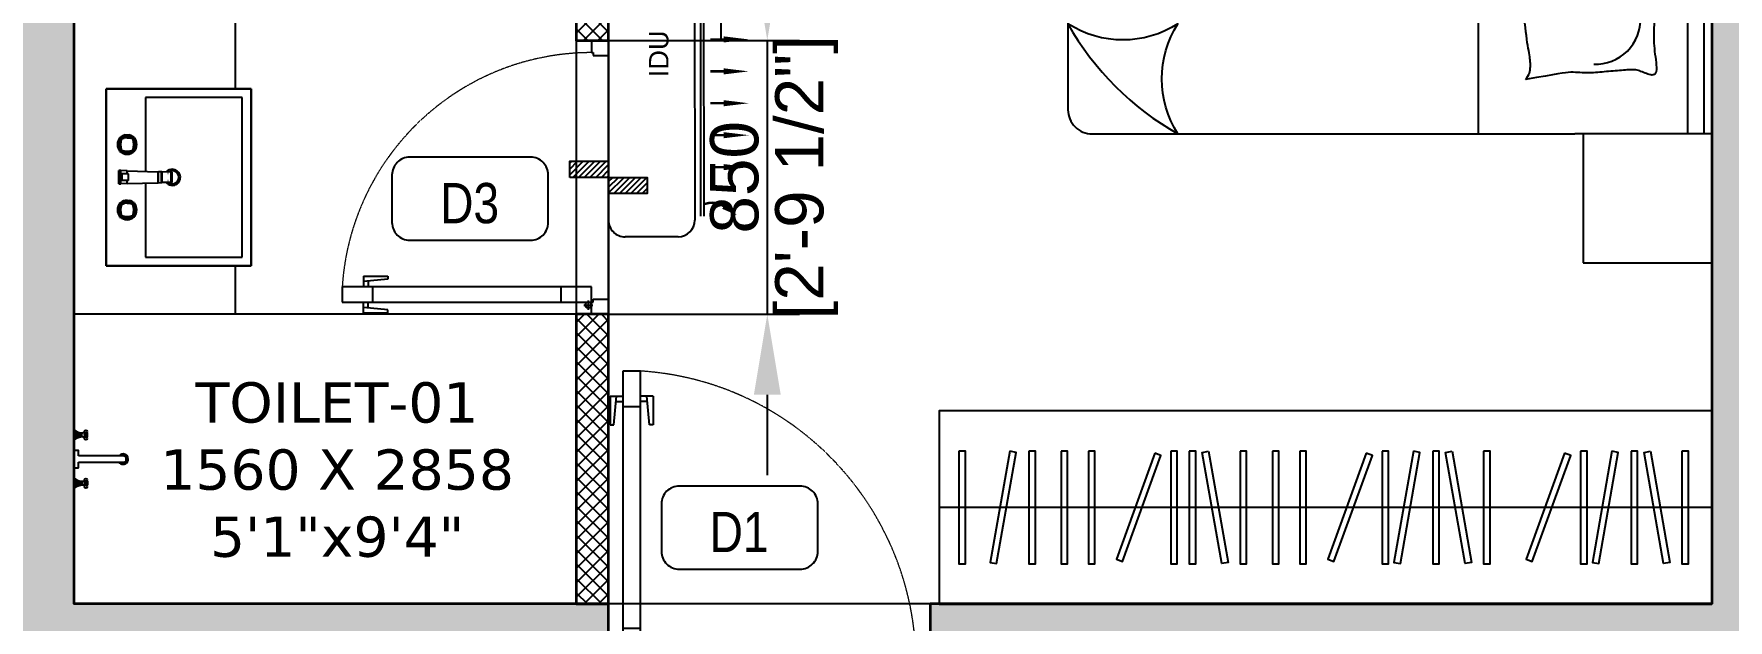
# Model space of a CAD drawing. Header units: millimetres. Extents: x 94643 to 134206, y 115494 to 180803.
# Drawn here: x 122613 to 127876, y 171692 to 173512 of the extents above; entities that cross this region are included whole.
import ezdxf
from ezdxf.enums import TextEntityAlignment as Align

# ---------------------------------------------------------------- set-up
doc = ezdxf.new("R2010")
doc.units = ezdxf.units.MM
doc.linetypes.add('3.5BHK EAST-UN-5$0$DASHED', pattern=[0.75, 0.5, -0.25])
doc.linetypes.add('3BHK  WEST_UN-2$0$DASHED', pattern=[0.75, 0.5, -0.25])
for name, color, linetype in [('A-AC', 252, 'Continuous'), ('A-Bed Furniture', 253, 'Continuous'), ('A-Bed Side Table', 253, 'Continuous'), ('A-Dimensions', 4, 'Continuous'), ('A-Door', 11, 'Continuous'), ('A-Door Line', 8, 'Continuous'), ('A-Fixture', 8, 'Continuous'), ('A-Furniture', 8, 'Continuous'), ('A-GBR-Wardrobe', 253, 'Continuous'), ('A-Handwash', 252, 'Continuous'), ('A-Handwash Platform', 253, 'Continuous'), ('A-Hatch', 252, 'Continuous'), ('A-Room Boundary', 44, 'Continuous'), ('A-Shower', 253, 'Continuous'), ('A-Shower Glass', 253, 'Continuous'), ('A-Sofa Center  Table', 253, 'Continuous'), ('A-Text Main', 44, 'Continuous'), ('A-TV Unit', 252, 'Continuous')]:
    doc.layers.add(name, color=color, linetype=linetype)
doc.layers.add('A-Wall', color=240, linetype='Continuous', lineweight=35)
doc.styles.add('2024-08-29_TOWER-A$0$simplex-0.8', font='simplex.shx', dxfattribs={"width": 0.8})
doc.styles.add('3BHK  WEST_UN-2$0$2024-08-30_TOWER-C$0$simplex-0.8', font='simplex.shx', dxfattribs={"width": 0.8})
doc.styles.add('3BHK  WEST_UN-2$0$AMISH', font='arial.ttf')
doc.styles.add('3BHK  WEST_UN-2$0$grid_text', font='verdana.ttf')
doc.styles.add('ARIAL', font='ARIALN.TTF')
doc.styles.add('S', font='arial.ttf', dxfattribs={"height": 150})
doc.dimstyles.new('DIMSMALL', dxfattribs={"dimtxt": 150, "dimasz": 250, "dimexe": 100, "dimexo": 100, "dimgap": 25, "dimtad": 1, "dimdec": 0, "dimzin": 0, "dimdsep": 46, "dimtxsty": 'S', "dimcen": 0, "dimdle": 100, "dimclrd": 8, "dimclre": 8, "dimclrt": 256, "dimazin": 0, "dimtfac": 1, "dimtdec": 0, "dimtix": 1, "dimtmove": 0, "dimatfit": 3, "dimldrblk": '12_DatumFilled', "dimfxl": 1, "dimtolj": 1, "dimtzin": 0, "dimlwd": -1, "dimlwe": -1, "dimarcsym": 1})

# ---------------------------------------------------------------- blocks, each defined once
blk = doc.blocks.new('*D267')
at = {"layer": 'A-Dimensions', "color": 8, "transparency": 16777216}
for p, q in [((124891.2, 173741.8), (124891.2, 173991.8)), ((124399.8, 173491.8), (124991.2, 173491.8)), ((124891.2, 173491.8), (124891.2, 172641.8)), ((124399.8, 172641.8), (124991.2, 172641.8)), ((124891.2, 172391.8), (124891.2, 172141.8))]:
    blk.add_line(p, q, dxfattribs=at)
for points in [[(124849.5, 173741.8), (124932.9, 173741.8), (124891.2, 173491.8)], [(124849.5, 172391.8), (124932.9, 172391.8), (124891.2, 172641.8)]]:
    blk.add_solid(points, dxfattribs=at)
at = {"layer": 'Defpoints', "color": 0, "transparency": 16777216}
for p in [(124299.8, 173491.8), (124299.8, 172641.8), (124891.2, 172641.8)]:
    blk.add_point(p, dxfattribs=at)
at = {"layer": 'A-Dimensions', "lineweight": 30, "transparency": 16777216, "char_height": 150, "attachment_point": 5, "rotation": 90, "style": 'S'}
for s, insert in [('\\A1;[2\'-9 1/2"]', (125013.3, 173066.8)), ('\\A1;850', (124789.6, 173066.8))]:
    blk.add_mtext(s, dxfattribs=dict(at, insert=insert))
blk = doc.blocks.new('12_DatumFilled')
at = {"color": 8, "linetype": 'ByBlock'}
blk.add_solid([(0, 0.577), (-1, 0), (0, -0.577)], dxfattribs=at)
blk = doc.blocks.new('3BHK  WEST_UN-2$0$wardrobe furr')
at = {"layer": 'A-GBR-Wardrobe', "ltscale": 600}
blk.add_lwpolyline([(58263.4, -55460.6), (58263.4, -53060.6), (57663.4, -53060.6), (57663.4, -55460.6)], close=True, dxfattribs=at)
for points in [[(57963.4, -53060.6), (57963.4, -55460.6)], [(57788.4, -53153.2), (58138.4, -53153.2), (58138.4, -53133.2), (57788.4, -53133.2), (57788.4, -53153.2)], [(57789.3, -53251.4), (58134, -53190.6), (58137.4, -53210.3), (57792.8, -53271.1), (57789.3, -53251.4)], [(57788.4, -53311.1), (58138.4, -53311.1), (58138.4, -53291.1), (57788.4, -53291.1), (57788.4, -53311.1)], [(57789.3, -53370.9), (58134, -53431.6), (58137.4, -53411.9), (57792.8, -53351.2), (57789.3, -53370.9)], [(57788.4, -53468.2), (58138.4, -53468.2), (58138.4, -53448.2), (57788.4, -53448.2), (57788.4, -53468.2)], [(57795.5, -53517.7), (58124.4, -53637.4), (58131.2, -53618.6), (57802.3, -53498.9), (57795.5, -53517.7)], [(57788.4, -53769.3), (58138.4, -53769.3), (58138.4, -53749.3), (57788.4, -53749.3), (57788.4, -53769.3)], [(57789.3, -53867.6), (58134, -53806.8), (58137.4, -53826.5), (57792.8, -53887.3), (57789.3, -53867.6)], [(57788.4, -53927.2), (58138.4, -53927.2), (58138.4, -53907.2), (57788.4, -53907.2), (57788.4, -53927.2)], [(57789.3, -53987.1), (58134, -54047.8), (58137.4, -54028.1), (57792.8, -53967.4), (57789.3, -53987.1)], [(57788.4, -54084.4), (58138.4, -54084.4), (58138.4, -54064.4), (57788.4, -54064.4), (57788.4, -54084.4)], [(57795.5, -54133.9), (58124.4, -54253.6), (58131.2, -54234.8), (57802.3, -54115.1), (57795.5, -54133.9)], [(57788.4, -54340.7), (58138.4, -54340.7), (58138.4, -54320.7), (57788.4, -54320.7), (57788.4, -54340.7)], [(57788.4, -54425.2), (58138.4, -54425.2), (58138.4, -54405.2), (57788.4, -54405.2), (57788.4, -54425.2)], [(57788.4, -54526), (58138.4, -54526), (58138.4, -54506), (57788.4, -54506), (57788.4, -54526)], [(57789.3, -54624.2), (58134, -54563.4), (58137.4, -54583.1), (57792.8, -54643.9), (57789.3, -54624.2)], [(57788.4, -54683.9), (58138.4, -54683.9), (58138.4, -54663.9), (57788.4, -54663.9), (57788.4, -54683.9)], [(57788.4, -54741), (58138.4, -54741), (58138.4, -54721), (57788.4, -54721), (57788.4, -54741)], [(57795.5, -54790.5), (58124.4, -54910.2), (58131.2, -54891.5), (57802.3, -54771.7), (57795.5, -54790.5)], [(57788.4, -54997.4), (58138.4, -54997.4), (58138.4, -54977.4), (57788.4, -54977.4), (57788.4, -54997.4)], [(57788.4, -55081.9), (58138.4, -55081.9), (58138.4, -55061.9), (57788.4, -55061.9), (57788.4, -55081.9)], [(57788.4, -55181.8), (58138.4, -55181.8), (58138.4, -55161.8), (57788.4, -55161.8), (57788.4, -55181.8)], [(57789.3, -55241.6), (58134, -55302.4), (58137.4, -55282.7), (57792.8, -55221.9), (57789.3, -55241.6)], [(57788.4, -55399.5), (58138.4, -55399.5), (58138.4, -55379.5), (57788.4, -55379.5), (57788.4, -55399.5)]]:
    blk.add_lwpolyline(points, dxfattribs=at)
blk = doc.blocks.new('A$Ccfbdbe87')
at = {"layer": 'A-Door'}
for p, q in [((99.9, 973.1), (44.4, 973.1)), ((44.4, 973.1), (44.4, 62.5)), ((99.9, 62.5), (99.9, 973.1)), ((5.6, 895.4), (44.4, 895.4)), ((5.6, 895.4), (5.6, 806.5)), ((16.7, 806.5), (24.9, 895.4)), ((138.8, 895.4), (99.9, 895.4)), ((127.7, 806.5), (119.5, 895.4)), ((138.8, 895.4), (138.8, 806.5)), ((23.3, 878.7), (44.4, 878.7)), ((99.9, 862), (44.4, 862)), ((121, 878.7), (99.9, 878.7)), ((5.6, 806.5), (16.7, 806.5)), ((138.8, 806.5), (127.7, 806.5)), ((99.9, 173.5), (44.4, 173.5)), ((0, 0), (0, 62.5)), ((0, 62.5), (44.4, 62.5)), ((16.7, 73.6), (50, 73.6)), ((33.3, 90.2), (33.3, 56.9)), ((44.4, 62.5), (99.9, 62.5)), ((44.4, 62.5), (44.4, 55.5)), ((44.4, 55.5), (55.5, 55.5)), ((55.5, 55.5), (55.5, 0)), ((99.9, 62.5), (99.9, 62.5)), ((944.5, 55.5), (944.5, 0)), ((955.6, 55.5), (944.5, 55.5)), ((1000, 62.5), (955.6, 62.5)), ((955.6, 62.5), (955.6, 55.5)), ((1000, 0), (1000, 62.5)), ((55.5, 0), (0, 0)), ((944.5, 0), (1000, 0))]:
    blk.add_line(p, q, dxfattribs=at)
blk.add_circle((33.3, 73.6), 11.1, dxfattribs=at)
at = {"layer": 'A-Door', "linetype": '3BHK  WEST_UN-2$0$DASHED', "lineweight": 0}
blk.add_arc((41.8, 61.2), 913.8, 0.0822, 86.3506, dxfattribs=at)
blk = doc.blocks.new('A$C9b4d8ff6')
at = {"layer": 'A-Door'}
for p, q in [((84.9, 827.1), (37.7, 827.1)), ((37.7, 827.1), (37.8, 53.1)), ((85, 53.1), (84.9, 827.1)), ((4.7, 761.1), (37.7, 761.1)), ((4.7, 761.1), (4.7, 685.5)), ((14.1, 685.5), (21.1, 761.1)), ((19.8, 746.9), (37.7, 746.9)), ((117.9, 761.1), (84.9, 761.1)), ((102.8, 746.9), (84.9, 746.9)), ((108.5, 685.5), (101.5, 761.1)), ((117.9, 761.1), (118, 685.5)), ((4.7, 685.5), (14.1, 685.5)), ((84.9, 732.7), (37.7, 732.7)), ((118, 685.5), (108.5, 685.5)), ((84.9, 147.5), (37.7, 147.5)), ((0, 0), (0, 53.1)), ((0, 53.1), (37.8, 53.1)), ((14.2, 62.5), (42.5, 62.5)), ((28.3, 76.7), (28.3, 48.4)), ((37.8, 53.1), (85, 53.1)), ((37.8, 53.1), (37.8, 47.2)), ((85, 53.1), (85, 53.1)), ((850, 53.2), (812.2, 53.1)), ((812.2, 53.1), (812.2, 47.2)), ((850, 0.1), (850, 53.2)), ((47.2, 0), (0, 0)), ((37.8, 47.2), (47.2, 47.2)), ((47.2, 47.2), (47.2, 0)), ((802.8, 47.2), (802.8, 0.1)), ((812.2, 47.2), (802.8, 47.2)), ((802.8, 0.1), (850, 0.1))]:
    blk.add_line(p, q, dxfattribs=at)
blk.add_circle((28.3, 62.5), 9.44, dxfattribs=at)
at = {"layer": 'A-Door', "linetype": '3.5BHK EAST-UN-5$0$DASHED', "lineweight": 0}
blk.add_arc((35.5, 52), 776.7, 0.0858, 86.3542, dxfattribs=at)
blk = doc.blocks.new('3BHK  WEST_UN-2$0$WALL MOUNTED SPLIT AC')
at = {"layer": 'A-AC'}
for p, q in [((18065.12, -8113.34), (18065.11, -8079.5)), ((18067.15, -8077.46), (18073.71, -8077.46)), ((18075.75, -8079.5), (18075.75, -8113.29)), ((18064.01, -8112.84, 0), (18064, -8079.99, 0)), ((18064.41, -8112.84, 0), (18064.41, -8079.99, 0)), ((18073.72, -8115.33), (18067.16, -8115.38))]:
    blk.add_line(p, q, dxfattribs=at)
at = {"layer": 'A-AC', "elevation": 0}
for points in [[(18059.86, -8080.11, 0, 0.75, 0), (18061.51, -8081.22, 0.75, 0.75, 0)], [(18058.43, -8086.05, 0, 0.75, 0), (18061.52, -8086.05, 0.75, 0.75, 0)], [(18058.44, -8089.99, 0, 0.75, 0), (18061.52, -8089.99, 0.75, 0.75, 0)], [(18058.44, -8093.93, 0, 0.75, 0), (18061.52, -8093.93, 0.75, 0.75, 0)], [(18058.44, -8097.86, 0, 0.75, 0), (18061.52, -8097.86, 0.75, 0.75, 0)], [(18058.44, -8101.8, 0, 0.75, 0), (18061.52, -8101.8, 0.75, 0.75, 0)], [(18058.44, -8105.74, 0, 0.75, 0), (18061.52, -8105.74, 0.75, 0.75, 0)], [(18059.87, -8112.95, 0, 0.75, 0), (18061.51, -8110.65, 0.75, 0.75, 0)]]:
    blk.add_lwpolyline(points, format="xyseb", dxfattribs=at)
at = {"layer": 'A-AC', "const_width": 0.3, "elevation": 0}
for points in [[(18061.51, -8081.22, 0.246742), (18063.87, -8081.49, -4.761831)], [(18061.51, -8110.65, -0.246742), (18063.87, -8110.38, 4.761831)]]:
    blk.add_lwpolyline(points, format="xyb", dxfattribs=at)
for points in [[(18061.52, -8086.05), (18063.17, -8086.05)], [(18061.52, -8089.99), (18063.17, -8089.99)], [(18061.52, -8093.93), (18063.17, -8093.93)], [(18061.52, -8097.86), (18063.17, -8097.86)], [(18061.52, -8101.8), (18063.17, -8101.8)], [(18061.52, -8105.74), (18063.17, -8105.74)]]:
    blk.add_lwpolyline(points, dxfattribs=at)
at = {"layer": 'A-AC'}
for centre, start, end in [((18067.15, -8079.5), 90.0082, 180.0082), ((18073.71, -8079.5), 0.0078, 90.0078), ((18067.16, -8113.34), 180.0082, 270.0082), ((18073.71, -8113.29), 270.0078, 0.0078)]:
    blk.add_arc(centre, 2.04, start, end, dxfattribs=at)
at = {"layer": 'A-AC', "style": '3BHK  WEST_UN-2$0$AMISH'}
blk.add_attdef('IDU', text='', height=2.4, rotation=90.0082, dxfattribs=at).set_placement((18070, -8096.33, 0), align=Align.MIDDLE_CENTER)
blk = doc.blocks.new('A$Cf00fcc3f')
at = {"layer": 'A-Fixture'}
for p, q in [((0, 0), (0, -450)), ((550, 0), (0, 0)), ((0, -450), (0, 0)), ((0, 0), (550, 0)), ((550, -450), (550, 0)), ((550, 0), (550, -450)), ((148.7, -47.8), (145.9, -53)), ((147.8, -54.3), (150.8, -44.3)), ((150.3, -45.9), (148.7, -47.8)), ((150.3, -55.2), (152.9, -46.2)), ((151.6, -42.4), (150.8, -44.3)), ((150.8, -44.3), (152.9, -46.2)), ((151.6, -42.4), (153.6, -41.5)), ((153.7, -44.5), (151.6, -42.4)), ((155.2, -46), (152.5, -55)), ((155.2, -46), (152.5, -55)), ((153.7, -44.5), (152.9, -46.2)), ((153.6, -41.5), (163.5, -38.6)), ((155.5, -43.7), (153.6, -41.5)), ((155.5, -43.7), (153.7, -44.5)), ((156.4, -47.2), (154.1, -55.3)), ((157.1, -39.5), (155.1, -41.1)), ((164.2, -43.3), (155.2, -46)), ((155.5, -43.7), (164.5, -41)), ((164.5, -44.9), (156.4, -47.2)), ((162.3, -36.7), (157.1, -39.5)), ((167.9, -35), (162.3, -36.7)), ((163.5, -38.6), (173.8, -37.6)), ((163.5, -38.6), (164.5, -41)), ((173.8, -42.3), (164.2, -43.3)), ((173.8, -42.3), (164.2, -43.3)), ((164.5, -41), (173.8, -40.1)), ((173.8, -43.9), (164.5, -44.9)), ((173.8, -34.4), (167.9, -35)), ((179.7, -35), (173.8, -34.4)), ((179.7, -35), (173.8, -34.4)), ((173.8, -37.6), (184.1, -38.6)), ((173.8, -37.6), (173.8, -40.1)), ((173.8, -40.1), (183.2, -41)), ((183.4, -43.3), (173.8, -42.3)), ((183.1, -44.9), (173.8, -43.9)), ((185.4, -36.7), (179.7, -35)), ((185.4, -36.7), (179.7, -35)), ((191.2, -47.2), (183.1, -44.9)), ((184.1, -38.6), (183.2, -41)), ((183.2, -41), (192.2, -43.7)), ((183.4, -43.3), (192.4, -46)), ((192.4, -46), (183.4, -43.3)), ((184.1, -38.6), (194.1, -41.5)), ((190.6, -39.5), (185.4, -36.7)), ((190.6, -39.5), (185.4, -36.7)), ((192.5, -41.1), (190.6, -39.5)), ((192.5, -41.1), (190.6, -39.5)), ((191.2, -47.2), (193.5, -55.3)), ((192.2, -43.7), (194.1, -41.5)), ((192.2, -43.7), (193.9, -44.5)), ((192.4, -46), (195.1, -55)), ((193.9, -44.5), (196, -42.4)), ((193.9, -44.5), (194.7, -46.2)), ((194.1, -41.5), (196, -42.4)), ((196.9, -44.3), (194.7, -46.2)), ((194.7, -46.2), (197.4, -55.2)), ((196, -42.4), (196.9, -44.3)), ((196.9, -44.3), (199.8, -54.3)), ((198.9, -47.8), (197.3, -45.9)), ((198.9, -47.8), (197.3, -45.9)), ((201.7, -53), (198.9, -47.8)), ((201.7, -53), (198.9, -47.8)), ((254.8, -39.2), (296, -39.2)), ((254.8, -39.2), (255, -45.5)), ((255.5, -64.6), (255, -45.5)), ((255, -45.5), (295.9, -45.5)), ((265.1, -68.5), (265.1, -47.9)), ((285.7, -47.9), (265.1, -47.9)), ((285.7, -68.5), (285.7, -47.9)), ((295.3, -64.6), (295.9, -45.5)), ((295.9, -45.5), (296, -39.2)), ((351.9, -47.8), (349.1, -53)), ((351, -54.3), (354, -44.3)), ((353.5, -45.9), (351.9, -47.8)), ((353.5, -55.2), (356.1, -46.2)), ((354.8, -42.4), (354, -44.3)), ((354, -44.3), (356.1, -46.2)), ((354.8, -42.4), (356.8, -41.5)), ((356.9, -44.5), (354.8, -42.4)), ((358.4, -46), (355.7, -55)), ((358.4, -46), (355.7, -55)), ((356.9, -44.5), (356.1, -46.2)), ((356.8, -41.5), (366.7, -38.6)), ((358.7, -43.7), (356.8, -41.5)), ((358.7, -43.7), (356.9, -44.5)), ((359.6, -47.2), (357.3, -55.3)), ((360.3, -39.5), (358.3, -41.1)), ((367.4, -43.3), (358.4, -46)), ((358.7, -43.7), (367.7, -41)), ((367.7, -44.9), (359.6, -47.2)), ((365.5, -36.7), (360.3, -39.5)), ((371.1, -35), (365.5, -36.7)), ((366.7, -38.6), (377, -37.6)), ((366.7, -38.6), (367.7, -41)), ((377, -42.3), (367.4, -43.3)), ((377, -42.3), (367.4, -43.3)), ((367.7, -41), (377, -40.1)), ((377, -43.9), (367.7, -44.9)), ((377, -34.4), (371.1, -35)), ((382.9, -35), (377, -34.4)), ((382.9, -35), (377, -34.4)), ((377, -37.6), (387.3, -38.6)), ((377, -37.6), (377, -40.1)), ((377, -40.1), (386.4, -41)), ((386.6, -43.3), (377, -42.3)), ((386.3, -44.9), (377, -43.9)), ((388.6, -36.7), (382.9, -35)), ((388.6, -36.7), (382.9, -35)), ((394.4, -47.2), (386.3, -44.9)), ((387.3, -38.6), (386.4, -41)), ((386.4, -41), (395.4, -43.7)), ((386.6, -43.3), (395.6, -46)), ((395.6, -46), (386.6, -43.3)), ((387.3, -38.6), (397.3, -41.5)), ((393.8, -39.5), (388.6, -36.7)), ((393.8, -39.5), (388.6, -36.7)), ((395.7, -41.1), (393.8, -39.5)), ((395.7, -41.1), (393.8, -39.5)), ((394.4, -47.2), (396.7, -55.3)), ((395.4, -43.7), (397.3, -41.5)), ((395.4, -43.7), (397.1, -44.5)), ((395.6, -46), (398.3, -55)), ((397.1, -44.5), (399.2, -42.4)), ((397.1, -44.5), (397.9, -46.2)), ((397.3, -41.5), (399.2, -42.4)), ((400.1, -44.3), (397.9, -46.2)), ((397.9, -46.2), (400.6, -55.2)), ((399.2, -42.4), (400.1, -44.3)), ((400.1, -44.3), (403, -54.3)), ((402.1, -47.8), (400.5, -45.9)), ((402.1, -47.8), (400.5, -45.9)), ((404.9, -53), (402.1, -47.8)), ((404.9, -53), (402.1, -47.8)), ((144.2, -58.7), (143.6, -64.6)), ((143.6, -64.6), (144.2, -70.5)), ((143.6, -64.6), (144.2, -70.5)), ((145.9, -53), (144.2, -58.7)), ((144.2, -70.5), (145.9, -76.1)), ((144.2, -70.5), (145.9, -76.1)), ((145.9, -76.1), (148.7, -81.3)), ((145.9, -76.1), (148.7, -81.3)), ((146.8, -64.6), (147.8, -54.3)), ((147.8, -74.9), (146.8, -64.6)), ((149.4, -64.6), (146.8, -64.6)), ((147.8, -54.3), (150.3, -55.2)), ((147.8, -74.9), (150.3, -73.9)), ((150.8, -84.8), (147.8, -74.9)), ((148.7, -81.3), (150.3, -83.2)), ((148.7, -81.3), (150.3, -83.2)), ((149.4, -64.6), (150.3, -55.2)), ((150.3, -73.9), (149.4, -64.6)), ((152.9, -82.9), (150.3, -73.9)), ((150.8, -84.8), (152.9, -82.9)), ((151.6, -86.8), (150.8, -84.8)), ((152.5, -55), (151.6, -64.6)), ((151.6, -64.6), (152.5, -74.2)), ((151.6, -64.6), (152.5, -74.2)), ((151.6, -86.8), (153.7, -84.7)), ((151.6, -86.8), (153.6, -87.6)), ((152.5, -74.2), (155.2, -83.2)), ((152.5, -74.2), (155.2, -83.2)), ((152.9, -82.9), (153.7, -84.7)), ((154.1, -55.3), (153.2, -64.6)), ((153.2, -64.6), (154.1, -73.9)), ((155.5, -85.5), (153.6, -87.6)), ((163.5, -90.6), (153.6, -87.6)), ((153.7, -84.7), (155.5, -85.5)), ((154.1, -73.9), (156.4, -81.9)), ((155.1, -88.1), (157.1, -89.7)), ((155.1, -88.1), (157.1, -89.7)), ((155.2, -83.2), (164.2, -85.9)), ((155.2, -83.2), (164.2, -85.9)), ((164.5, -88.1), (155.5, -85.5)), ((156.4, -81.9), (164.5, -84.3)), ((157.1, -89.7), (162.3, -92.4)), ((157.1, -89.7), (162.3, -92.4)), ((162.3, -92.4), (167.9, -94.2)), ((162.3, -92.4), (167.9, -94.2)), ((163.5, -90.6), (164.5, -88.1)), ((173.8, -91.6), (163.5, -90.6)), ((164.2, -85.9), (173.8, -86.8)), ((164.2, -85.9), (173.8, -86.8)), ((164.5, -84.3), (173.8, -85.2)), ((173.8, -89), (164.5, -88.1)), ((167.9, -94.2), (173.8, -94.7)), ((167.9, -94.2), (173.8, -94.7)), ((173.8, -85.2), (183.1, -84.3)), ((173.8, -86.8), (183.4, -85.9)), ((173.8, -86.8), (183.4, -85.9)), ((183.2, -88.1), (173.8, -89)), ((173.8, -91.6), (173.8, -89)), ((184.1, -90.6), (173.8, -91.6)), ((173.8, -94.7), (179.7, -94.2)), ((173.8, -94.7), (179.7, -94.2)), ((179.7, -94.2), (185.4, -92.4)), ((179.7, -94.2), (185.4, -92.4)), ((183.1, -84.3), (191.2, -81.9)), ((192.2, -85.5), (183.2, -88.1)), ((184.1, -90.6), (183.2, -88.1)), ((183.4, -85.9), (192.4, -83.2)), ((183.4, -85.9), (192.4, -83.2)), ((194.1, -87.6), (184.1, -90.6)), ((185.4, -92.4), (190.6, -89.7)), ((185.4, -92.4), (190.6, -89.7)), ((190.6, -89.7), (192.5, -88.1)), ((190.6, -89.7), (192.5, -88.1)), ((191.2, -81.9), (193.5, -73.9)), ((192.2, -85.5), (193.9, -84.7)), ((192.2, -85.5), (194.1, -87.6)), ((192.4, -83.2), (195.1, -74.2)), ((192.4, -83.2), (195.1, -74.2)), ((194.4, -64.6), (193.5, -55.3)), ((194.4, -64.6), (193.5, -73.9)), ((193.9, -84.7), (194.7, -82.9)), ((193.9, -84.7), (196, -86.8)), ((196, -86.8), (194.1, -87.6)), ((197.4, -73.9), (194.7, -82.9)), ((196.9, -84.8), (194.7, -82.9)), ((195.1, -55), (196, -64.6)), ((196, -64.6), (195.1, -74.2)), ((196, -86.8), (196.9, -84.8)), ((199.8, -74.9), (196.9, -84.8)), ((197.3, -83.2), (198.9, -81.3)), ((197.3, -83.2), (198.9, -81.3)), ((199.8, -54.3), (197.4, -55.2)), ((197.4, -55.2), (198.3, -64.6)), ((198.3, -64.6), (197.4, -73.9)), ((199.8, -74.9), (197.4, -73.9)), ((198.3, -64.6), (200.8, -64.6)), ((198.9, -81.3), (201.7, -76.1)), ((198.9, -81.3), (201.7, -76.1)), ((199.8, -54.3), (200.8, -64.6)), ((200.8, -64.6), (199.8, -74.9)), ((203.4, -58.7), (201.7, -53)), ((203.4, -58.7), (201.7, -53)), ((201.7, -76.1), (203.4, -70.5)), ((201.7, -76.1), (203.4, -70.5)), ((203.4, -58.7), (204, -64.6)), ((204, -64.6), (203.4, -58.7)), ((204, -64.6), (203.4, -70.5)), ((204, -64.6), (203.4, -70.5)), ((255.5, -64.6), (258.3, -160.2)), ((255.5, -64.6), (265.1, -64.6)), ((265.1, -68.5), (285.7, -68.5)), ((285.7, -64.6), (295.3, -64.6)), ((295.3, -64.6), (292.6, -160.2)), ((347.4, -58.7), (346.8, -64.6)), ((346.8, -64.6), (347.4, -70.5)), ((346.8, -64.6), (347.4, -70.5)), ((349.1, -53), (347.4, -58.7)), ((347.4, -70.5), (349.1, -76.1)), ((347.4, -70.5), (349.1, -76.1)), ((349.1, -76.1), (351.9, -81.3)), ((349.1, -76.1), (351.9, -81.3)), ((350, -64.6), (351, -54.3)), ((351, -74.9), (350, -64.6)), ((352.6, -64.6), (350, -64.6)), ((351, -54.3), (353.5, -55.2)), ((351, -74.9), (353.5, -73.9)), ((354, -84.8), (351, -74.9)), ((351.9, -81.3), (353.5, -83.2)), ((351.9, -81.3), (353.5, -83.2)), ((352.6, -64.6), (353.5, -55.2)), ((353.5, -73.9), (352.6, -64.6)), ((356.1, -82.9), (353.5, -73.9)), ((354, -84.8), (356.1, -82.9)), ((354.8, -86.8), (354, -84.8)), ((355.7, -55), (354.8, -64.6)), ((354.8, -64.6), (355.7, -74.2)), ((354.8, -64.6), (355.7, -74.2)), ((354.8, -86.8), (356.9, -84.7)), ((354.8, -86.8), (356.8, -87.6)), ((355.7, -74.2), (358.4, -83.2)), ((355.7, -74.2), (358.4, -83.2)), ((356.1, -82.9), (356.9, -84.7)), ((357.3, -55.3), (356.4, -64.6)), ((356.4, -64.6), (357.3, -73.9)), ((358.7, -85.5), (356.8, -87.6)), ((366.7, -90.6), (356.8, -87.6)), ((356.9, -84.7), (358.7, -85.5)), ((357.3, -73.9), (359.6, -81.9)), ((358.3, -88.1), (360.3, -89.7)), ((358.3, -88.1), (360.3, -89.7)), ((358.4, -83.2), (367.4, -85.9)), ((358.4, -83.2), (367.4, -85.9)), ((367.7, -88.1), (358.7, -85.5)), ((359.6, -81.9), (367.7, -84.3)), ((360.3, -89.7), (365.5, -92.4)), ((360.3, -89.7), (365.5, -92.4)), ((365.5, -92.4), (371.1, -94.2)), ((365.5, -92.4), (371.1, -94.2)), ((366.7, -90.6), (367.7, -88.1)), ((377, -91.6), (366.7, -90.6)), ((367.4, -85.9), (377, -86.8)), ((367.4, -85.9), (377, -86.8)), ((367.7, -84.3), (377, -85.2)), ((377, -89), (367.7, -88.1)), ((371.1, -94.2), (377, -94.7)), ((371.1, -94.2), (377, -94.7)), ((377, -85.2), (386.3, -84.3)), ((377, -86.8), (386.6, -85.9)), ((377, -86.8), (386.6, -85.9)), ((386.4, -88.1), (377, -89)), ((377, -91.6), (377, -89)), ((387.3, -90.6), (377, -91.6)), ((377, -94.7), (382.9, -94.2)), ((377, -94.7), (382.9, -94.2)), ((382.9, -94.2), (388.6, -92.4)), ((382.9, -94.2), (388.6, -92.4)), ((386.3, -84.3), (394.4, -81.9)), ((395.4, -85.5), (386.4, -88.1)), ((387.3, -90.6), (386.4, -88.1)), ((386.6, -85.9), (395.6, -83.2)), ((386.6, -85.9), (395.6, -83.2)), ((397.3, -87.6), (387.3, -90.6)), ((388.6, -92.4), (393.8, -89.7)), ((388.6, -92.4), (393.8, -89.7)), ((393.8, -89.7), (395.7, -88.1)), ((393.8, -89.7), (395.7, -88.1)), ((394.4, -81.9), (396.7, -73.9)), ((395.4, -85.5), (397.1, -84.7)), ((395.4, -85.5), (397.3, -87.6)), ((395.6, -83.2), (398.3, -74.2)), ((395.6, -83.2), (398.3, -74.2)), ((397.6, -64.6), (396.7, -55.3)), ((397.6, -64.6), (396.7, -73.9)), ((397.1, -84.7), (397.9, -82.9)), ((397.1, -84.7), (399.2, -86.8)), ((399.2, -86.8), (397.3, -87.6)), ((400.6, -73.9), (397.9, -82.9)), ((400.1, -84.8), (397.9, -82.9)), ((398.3, -55), (399.2, -64.6)), ((399.2, -64.6), (398.3, -74.2)), ((399.2, -86.8), (400.1, -84.8)), ((403, -74.9), (400.1, -84.8)), ((400.5, -83.2), (402.1, -81.3)), ((400.5, -83.2), (402.1, -81.3)), ((403, -54.3), (400.6, -55.2)), ((400.6, -55.2), (401.5, -64.6)), ((401.5, -64.6), (400.6, -73.9)), ((403, -74.9), (400.6, -73.9)), ((401.5, -64.6), (404, -64.6)), ((402.1, -81.3), (404.9, -76.1)), ((402.1, -81.3), (404.9, -76.1)), ((403, -54.3), (404, -64.6)), ((404, -64.6), (403, -74.9)), ((406.6, -58.7), (404.9, -53)), ((406.6, -58.7), (404.9, -53)), ((404.9, -76.1), (406.6, -70.5)), ((404.9, -76.1), (406.6, -70.5)), ((406.6, -58.7), (407.2, -64.6)), ((406.6, -58.7), (407.2, -64.6)), ((407.2, -64.6), (406.6, -70.5)), ((407.2, -64.6), (406.6, -70.5)), ((257.2, -122), (27.5, -122)), ((27.5, -122), (27.5, -422)), ((522.5, -122), (293.7, -122)), ((522.5, -422), (522.5, -122)), ((258.3, -162.3), (258.3, -160.2)), ((292.6, -160.2), (258.3, -160.2)), ((258.3, -162.3), (258.6, -171.8)), ((258.3, -162.3), (292.5, -162.3)), ((258.6, -171.8), (258.6, -172.7)), ((258.6, -171.8), (292.2, -171.8)), ((259.4, -201.1), (258.6, -172.7)), ((292.2, -172.7), (258.6, -172.7)), ((259.4, -201.1), (259.5, -204.3)), ((259.4, -201.1), (291.4, -201.1)), ((259.5, -204.3), (291.3, -204.3)), ((264.3, -192.3), (264.3, -190.8)), ((286.5, -192.3), (286.5, -190.8)), ((291.3, -204.3), (291.4, -201.1)), ((291.4, -201.1), (292.2, -172.7)), ((292.2, -171.8), (292.5, -162.3)), ((292.2, -171.8), (292.2, -172.7)), ((292.6, -160.2), (292.5, -162.3)), ((0, -450), (550, -450)), ((550, -450), (0, -450)), ((27.5, -422), (522.5, -422))]:
    blk.add_line(p, q, dxfattribs=at)
for radius, start, end in [(25, 130.6704, 0), (20, 145.6811, 0), (25, 0, 45), (20, 0, 24.0891)]:
    blk.add_arc((275, -205), radius, start, end, dxfattribs=at)
blk = doc.blocks.new('A$Cfbc7273c')
at = {"layer": 'A-Shower'}
for p, q in [((-41.9, 68.8), (-41.9, 81.3)), ((-41.9, 81.3), (-27.4, 81.2)), ((-27.4, 68.8), (-41.9, 68.8)), ((-23.6, 68.6), (-23.6, 81.3)), ((-22.2, 81.5), (-22.2, 68.5)), ((-20.4, 68.3), (-20.4, 81.7)), ((-18, 82.2), (-18, 67.8)), ((-15.8, 67.3), (-15.8, 82.7)), ((-13.3, 66.5), (-13.3, 83.5)), ((-9.9, 65.2), (-9.9, 84.7)), ((-5.4, 63), (-5.4, 87)), ((0, 90.6), (0, 59.4)), ((0, -90.6), (0, 90.6)), ((-13.5, 10), (-152, 10)), ((-13.5, 26), (-13.5, 10)), ((0, 27), (-12.5, 27)), ((0, -27), (0, 27)), ((-152, -10), (-13.5, -10)), ((-13.5, -10), (-13.5, -26)), ((-12.5, -27), (0, -27)), ((-41.9, -68.8), (-41.9, -81.3)), ((-27.4, -68.8), (-41.9, -68.8)), ((-41.9, -81.3), (-27.4, -81.2)), ((-23.6, -68.6), (-23.6, -81.3)), ((-22.2, -81.5), (-22.2, -68.5)), ((-20.4, -68.3), (-20.4, -81.7)), ((-18, -82.2), (-18, -67.8)), ((-15.8, -67.3), (-15.8, -82.7)), ((-13.3, -66.5), (-13.3, -83.5)), ((-9.9, -65.2), (-9.9, -84.7)), ((-5.4, -63), (-5.4, -87)), ((0, -90.6), (0, -59.4))]:
    blk.add_line(p, q, dxfattribs=at)
for centre, radius in [((-36, 85.7), 4.41), ((-36, 64.3), 4.41), ((-36, 74.8), 3.69), ((-36, -64.3), 4.41), ((-36, -85.7), 4.41), ((-36, -74.8), 3.69)]:
    blk.add_circle(centre, radius, dxfattribs=at)
for centre, radius, start, end in [((-27.2, 125.4), 44.2, 269.7849, 308.0362), ((-27.4, 24.1), 44.7, 52.1791, 90), ((-152, 0), 16, 90, 180.0001), ((-152, 0), 16, 180.0001, 270), ((-152, 0), 10, 90, 270), ((-152, 0), 16, 38.6822, 90), ((-12.5, 26), 0.999, 89.9998, 180.1995), ((-152, 0), 16, 270, 321.3178), ((-12.5, -26), 1, 180, 269.8008), ((-27.4, -24.1), 44.7, 270, 307.8209), ((-27.2, -125.4), 44.2, 51.9638, 90.2151)]:
    blk.add_arc(centre, radius, start, end, dxfattribs=at)
blk = doc.blocks.new('2024-08-29_TOWER-A$0$WNTG')
at = {"layer": 'A-Text Main'}
blk.add_lwpolyline([(-187.8, 246.2), (187.8, 246.2, -0.414214), (242.8, 191.2), (242.8, 43.3, -0.414214), (187.8, -11.7), (-187.8, -11.7, -0.414214), (-242.8, 43.3), (-242.8, 191.2, -0.414214)], format="xyb", close=True, dxfattribs=at)
at = {"layer": 'A-Text Main', "style": '2024-08-29_TOWER-A$0$simplex-0.8', "width": 0.8}
blk.add_attdef('WNTG', text='', height=150, dxfattribs=at).set_placement((-1.6, 43), align=Align.CENTER)
blk = doc.blocks.new('TILE DROP')
at = {"layer": 'A-Door Line'}
h = blk.add_hatch(dxfattribs=at)
h.set_pattern_fill('ANSI31', color=8, scale=0.1)
h.set_pattern_definition([(45, (-18.584744, -6.592634), (-0.008838835, 0.008838835), [])])
h.paths.add_polyline_path([(0, 0.05), (-0.12, 0.05), (-0.12, 0), (0, 0)])
h.paths.add_polyline_path([(0.12, -0.05), (0.12, 0), (0, 0), (0, -0.05)])
at = {"layer": 'A-Door Line', "color": 8}
for points in [[(-0.12, 0), (-0.12, 0.05), (0, 0.05), (0, 0)], [(0, -0.05), (0, 0), (0.12, 0), (0.12, -0.05)]]:
    blk.add_lwpolyline(points, close=True, dxfattribs=at)
blk = doc.blocks.new('3BHK  WEST_UN-2$0$2024-08-30_TOWER-C$0$king size bed')
at = {"layer": 'A-Bed Furniture'}
for p, q in [((0.825, 2), (-0.825, 2)), ((-0.9, 1.925), (-0.9, 0.425)), ((0.9, 0), (0.9, 1.925)), ((-0.9, 0.725), (0.9, 0.725)), ((-0.9, 0), (-0.9, 0.425)), ((0.9, 0.075), (-0.9, 0.075)), ((0, 0.075), (0, 0.025)), ((0, 0.075), (0, 0.075))]:
    blk.add_line(p, q, dxfattribs=at)
blk.add_lwpolyline([(-0.9, 1.6586, -0.292894), (-0.5586, 1.6586, -0.292894), (-0.5586, 2, 0.136668)], format="xyb", close=True, dxfattribs=at)
for points in [[(-0.7317, 0.5787), (-0.7264, 0.5744), (-0.7213, 0.571), (-0.7162, 0.5684), (-0.7111, 0.5664), (-0.7061, 0.5651), (-0.7012, 0.5642), (-0.6963, 0.5637), (-0.6914, 0.5635), (-0.6866, 0.5634), (-0.6818, 0.5635), (-0.6768, 0.5638), (-0.6717, 0.5642), (-0.6663, 0.5648), (-0.6607, 0.5656), (-0.6547, 0.5665), (-0.6482, 0.5675), (-0.6412, 0.5687), (-0.6335, 0.5701), (-0.6252, 0.5715), (-0.6161, 0.573), (-0.606, 0.5745), (-0.595, 0.576), (-0.5828, 0.5775), (-0.5695, 0.5789), (-0.5549, 0.5803), (-0.5392, 0.5815), (-0.5227, 0.5827), (-0.5057, 0.5837), (-0.4883, 0.5846), (-0.4708, 0.5853), (-0.4535, 0.5858), (-0.4365, 0.5862), (-0.4202, 0.5864), (-0.4044, 0.5863), (-0.3893, 0.5861), (-0.3746, 0.5857), (-0.3605, 0.5852), (-0.3468, 0.5844), (-0.3335, 0.5835), (-0.3207, 0.5825), (-0.3082, 0.5813), (-0.2962, 0.58), (-0.2845, 0.5786), (-0.2734, 0.5772), (-0.2628, 0.5759), (-0.2528, 0.5746), (-0.2434, 0.5735), (-0.2347, 0.5725), (-0.2266, 0.5718), (-0.2191, 0.5712), (-0.2121, 0.5708), (-0.2053, 0.5707), (-0.1987, 0.5707), (-0.1922, 0.5708), (-0.1856, 0.5712), (-0.1788, 0.5716), (-0.1717, 0.5722), (-0.1644, 0.5728), (-0.1572, 0.5733), (-0.1503, 0.5736), (-0.1438, 0.5737), (-0.138, 0.5733), (-0.1331, 0.5723), (-0.1292, 0.5707), (-0.1265, 0.5684), (-0.125, 0.5655), (-0.1243, 0.5619), (-0.1245, 0.5577), (-0.1252, 0.5531), (-0.1263, 0.5481), (-0.1276, 0.5428), (-0.129, 0.5372), (-0.1303, 0.5313), (-0.1315, 0.5253), (-0.1326, 0.5192), (-0.1336, 0.5129), (-0.1344, 0.5065), (-0.135, 0.5), (-0.1355, 0.4935), (-0.1359, 0.4869), (-0.1361, 0.4802), (-0.1362, 0.4734), (-0.1361, 0.4661), (-0.1361, 0.4583), (-0.136, 0.4496), (-0.136, 0.4399), (-0.1361, 0.4291), (-0.1363, 0.4169), (-0.1366, 0.4031), (-0.137, 0.3881), (-0.1373, 0.3722), (-0.1376, 0.3556), (-0.1376, 0.3388), (-0.1372, 0.322), (-0.1365, 0.3055), (-0.1352, 0.2896), (-0.1333, 0.2747), (-0.1309, 0.2608), (-0.1281, 0.248), (-0.1252, 0.2361), (-0.1221, 0.2253), (-0.1191, 0.2155), (-0.1163, 0.2068), (-0.1137, 0.1992), (-0.1117, 0.1927), (-0.1101, 0.1871), (-0.1093, 0.1824), (-0.1091, 0.1785), (-0.1097, 0.1751), (-0.1113, 0.1723), (-0.1138, 0.1697), (-0.1175, 0.1675), (-0.1222, 0.1653), (-0.1281, 0.1633), (-0.135, 0.1615), (-0.1427, 0.1599), (-0.1514, 0.1585), (-0.1607, 0.1573), (-0.1708, 0.1564), (-0.1814, 0.1559), (-0.1926, 0.1556), (-0.2043, 0.1557), (-0.2165, 0.1559), (-0.2293, 0.1564), (-0.2427, 0.1571), (-0.2567, 0.1578), (-0.2713, 0.1586), (-0.2866, 0.1594), (-0.3025, 0.1602), (-0.3188, 0.1609), (-0.3353, 0.1617), (-0.3517, 0.1624), (-0.3678, 0.1632), (-0.3834, 0.164), (-0.3982, 0.1648), (-0.412, 0.1656), (-0.4246, 0.1665), (-0.4362, 0.1674), (-0.4469, 0.1684), (-0.457, 0.1694), (-0.4668, 0.1704), (-0.4763, 0.1715), (-0.486, 0.1725), (-0.4959, 0.1736), (-0.5062, 0.1747), (-0.517, 0.1757), (-0.5279, 0.1767), (-0.539, 0.1776), (-0.5501, 0.1784), (-0.561, 0.1791), (-0.5717, 0.1796), (-0.5819, 0.18), (-0.5916, 0.1802), (-0.6009, 0.1801), (-0.6099, 0.1799), (-0.6186, 0.1796), (-0.6271, 0.179), (-0.6355, 0.1783), (-0.6439, 0.1774), (-0.6524, 0.1765), (-0.6611, 0.1753), (-0.6697, 0.1742), (-0.6782, 0.1732), (-0.6862, 0.1724), (-0.6937, 0.1719), (-0.7004, 0.1719), (-0.7061, 0.1725), (-0.7107, 0.1738), (-0.714, 0.1758), (-0.7161, 0.1786), (-0.7172, 0.1819), (-0.7174, 0.1857), (-0.7169, 0.1898), (-0.7159, 0.1942), (-0.7145, 0.1987), (-0.7128, 0.2031), (-0.7112, 0.2074), (-0.7095, 0.2117), (-0.7078, 0.2158), (-0.7063, 0.2199), (-0.7048, 0.2239), (-0.7035, 0.228), (-0.7025, 0.2321), (-0.7017, 0.2362), (-0.7011, 0.2403), (-0.7009, 0.2446), (-0.7008, 0.249), (-0.701, 0.2536), (-0.7012, 0.2584), (-0.7016, 0.2634), (-0.7021, 0.2687), (-0.7025, 0.2744), (-0.703, 0.2803), (-0.7035, 0.2866), (-0.7039, 0.2931), (-0.7044, 0.2998), (-0.7049, 0.3066), (-0.7054, 0.3135), (-0.706, 0.3204), (-0.7066, 0.3273), (-0.7073, 0.3341), (-0.708, 0.3409), (-0.7088, 0.3476), (-0.7094, 0.3543), (-0.71, 0.361), (-0.7105, 0.3677), (-0.7108, 0.3745), (-0.7109, 0.3813), (-0.7108, 0.3882), (-0.7105, 0.3952), (-0.7101, 0.4023), (-0.7097, 0.4094), (-0.7093, 0.4165), (-0.7091, 0.4237), (-0.7089, 0.431), (-0.709, 0.4383), (-0.7094, 0.4457), (-0.7103, 0.4542), (-0.7116, 0.4646), (-0.7137, 0.4778), (-0.7166, 0.4949), (-0.7205, 0.5168), (-0.7255, 0.5444), (-0.7317, 0.5787)], [(0.1033, 0.5787), (0.1086, 0.5744), (0.1137, 0.571), (0.1188, 0.5684), (0.1239, 0.5664), (0.1289, 0.5651), (0.1338, 0.5642), (0.1387, 0.5637), (0.1436, 0.5635), (0.1484, 0.5634), (0.1532, 0.5635), (0.1582, 0.5638), (0.1633, 0.5642), (0.1687, 0.5648), (0.1743, 0.5656), (0.1803, 0.5665), (0.1868, 0.5675), (0.1938, 0.5687), (0.2015, 0.5701), (0.2098, 0.5715), (0.2189, 0.573), (0.229, 0.5745), (0.24, 0.576), (0.2522, 0.5775), (0.2655, 0.5789), (0.2801, 0.5803), (0.2958, 0.5815), (0.3123, 0.5827), (0.3293, 0.5837), (0.3467, 0.5846), (0.3642, 0.5853), (0.3815, 0.5858), (0.3985, 0.5862), (0.4148, 0.5864), (0.4306, 0.5863), (0.4457, 0.5861), (0.4604, 0.5857), (0.4745, 0.5852), (0.4882, 0.5844), (0.5015, 0.5835), (0.5143, 0.5825), (0.5268, 0.5813), (0.5388, 0.58), (0.5505, 0.5786), (0.5616, 0.5772), (0.5722, 0.5759), (0.5822, 0.5746), (0.5916, 0.5735), (0.6003, 0.5725), (0.6084, 0.5718), (0.6159, 0.5712), (0.6229, 0.5708), (0.6297, 0.5707), (0.6363, 0.5707), (0.6428, 0.5708), (0.6494, 0.5712), (0.6562, 0.5716), (0.6633, 0.5722), (0.6706, 0.5728), (0.6778, 0.5733), (0.6847, 0.5736), (0.6912, 0.5737), (0.697, 0.5733), (0.7019, 0.5723), (0.7058, 0.5707), (0.7085, 0.5684), (0.71, 0.5655), (0.7107, 0.5619), (0.7105, 0.5577), (0.7098, 0.5531), (0.7087, 0.5481), (0.7074, 0.5428), (0.706, 0.5372), (0.7047, 0.5313), (0.7035, 0.5253), (0.7024, 0.5192), (0.7014, 0.5129), (0.7006, 0.5065), (0.7, 0.5), (0.6995, 0.4935), (0.6991, 0.4869), (0.6989, 0.4802), (0.6988, 0.4734), (0.6989, 0.4661), (0.6989, 0.4583), (0.699, 0.4496), (0.699, 0.4399), (0.6989, 0.4291), (0.6987, 0.4169), (0.6984, 0.4031), (0.698, 0.3881), (0.6977, 0.3722), (0.6974, 0.3556), (0.6974, 0.3388), (0.6978, 0.322), (0.6985, 0.3055), (0.6998, 0.2896), (0.7017, 0.2747), (0.7041, 0.2608), (0.7069, 0.248), (0.7098, 0.2361), (0.7129, 0.2253), (0.7159, 0.2155), (0.7187, 0.2068), (0.7213, 0.1992), (0.7233, 0.1927), (0.7249, 0.1871), (0.7257, 0.1824), (0.7259, 0.1785), (0.7253, 0.1751), (0.7237, 0.1723), (0.7212, 0.1697), (0.7175, 0.1675), (0.7128, 0.1653), (0.7069, 0.1633), (0.7, 0.1615), (0.6923, 0.1599), (0.6836, 0.1585), (0.6743, 0.1573), (0.6642, 0.1564), (0.6536, 0.1559), (0.6424, 0.1556), (0.6307, 0.1557), (0.6185, 0.1559), (0.6057, 0.1564), (0.5923, 0.1571), (0.5783, 0.1578), (0.5637, 0.1586), (0.5484, 0.1594), (0.5325, 0.1602), (0.5162, 0.1609), (0.4997, 0.1617), (0.4833, 0.1624), (0.4672, 0.1632), (0.4516, 0.164), (0.4368, 0.1648), (0.423, 0.1656), (0.4104, 0.1665), (0.3988, 0.1674), (0.3881, 0.1684), (0.378, 0.1694), (0.3682, 0.1704), (0.3587, 0.1715), (0.349, 0.1725), (0.3391, 0.1736), (0.3288, 0.1747), (0.318, 0.1757), (0.3071, 0.1767), (0.296, 0.1776), (0.2849, 0.1784), (0.274, 0.1791), (0.2633, 0.1796), (0.2531, 0.18), (0.2434, 0.1802), (0.2341, 0.1801), (0.2251, 0.1799), (0.2164, 0.1796), (0.2079, 0.179), (0.1995, 0.1783), (0.1911, 0.1774), (0.1826, 0.1765), (0.1739, 0.1753), (0.1653, 0.1742), (0.1568, 0.1732), (0.1488, 0.1724), (0.1413, 0.1719), (0.1346, 0.1719), (0.1289, 0.1725), (0.1243, 0.1738), (0.121, 0.1758), (0.1189, 0.1786), (0.1178, 0.1819), (0.1176, 0.1857), (0.1181, 0.1898), (0.1191, 0.1942), (0.1205, 0.1987), (0.1222, 0.2031), (0.1238, 0.2074), (0.1255, 0.2117), (0.1272, 0.2158), (0.1287, 0.2199), (0.1302, 0.2239), (0.1315, 0.228), (0.1325, 0.2321), (0.1333, 0.2362), (0.1339, 0.2403), (0.1341, 0.2446), (0.1342, 0.249), (0.134, 0.2536), (0.1338, 0.2584), (0.1334, 0.2634), (0.1329, 0.2687), (0.1325, 0.2744), (0.132, 0.2803), (0.1315, 0.2866), (0.1311, 0.2931), (0.1306, 0.2998), (0.1301, 0.3066), (0.1296, 0.3135), (0.129, 0.3204), (0.1284, 0.3273), (0.1277, 0.3341), (0.127, 0.3409), (0.1262, 0.3476), (0.1256, 0.3543), (0.125, 0.361), (0.1245, 0.3677), (0.1242, 0.3745), (0.1241, 0.3813), (0.1242, 0.3882), (0.1245, 0.3952), (0.1249, 0.4023), (0.1253, 0.4094), (0.1257, 0.4165), (0.1259, 0.4237), (0.1261, 0.431), (0.126, 0.4383), (0.1256, 0.4457), (0.1247, 0.4542), (0.1234, 0.4646), (0.1213, 0.4778), (0.1184, 0.4949), (0.1145, 0.5168), (0.1095, 0.5444), (0.1033, 0.5787)], [(0.9, 0.025), (-0.9, 0.025)], [(-0.9, 0), (0.9, 0)]]:
    blk.add_lwpolyline(points, dxfattribs=at)
for centre, radius, start, end in [((-0.825, 1.925), 0.075, 90, 180), ((0.825, 1.925), 0.075, 360, 90), ((-0.3124, 0.406), 0.1418, 7.3413, 90.47), ((0.5226, 0.406), 0.1418, 7.3413, 90.47), ((-0.545, 0.3601), 0.1387, 177.3191, 272.6809), ((0.29, 0.3601), 0.1387, 177.3191, 272.6809)]:
    blk.add_arc(centre, radius, start, end, dxfattribs=at)
at = {"layer": 'A-Bed Furniture', "ltscale": 5, "insert": (-0.3357, 1.9373), "char_height": 0.1, "width": 1.163145, "attachment_point": 1, "style": '3BHK  WEST_UN-2$0$2024-08-30_TOWER-C$0$simplex-0.8'}
blk.add_mtext('5\'10\'\' X 6\'-6"', dxfattribs=at)
blk = doc.blocks.new('A$Cc487e11b')
at = {"layer": 'A-Sofa Center  Table'}
blk.add_lwpolyline([(400, 400), (0, 400), (0, 0), (400, 0)], close=True, dxfattribs=at)
blk = doc.blocks.new('Unit-2')
at = {"layer": 'A-Hatch', "linetype": 'Continuous'}
h = blk.add_hatch(color=256, dxfattribs=at)
h.dxf.hatch_style = 1
h.paths.add_polyline_path([(-11112.5, 9544.7), (-7098, 9544.7), (-7098, 9794.7), (-11114.6, 9794.7), (-11114.6, 14070.1), (-10547.6, 14070.1), (-10547.6, 14320.1), (-11364.6, 14320.1), (-11364.6, 9197), (-11112.5, 9197)])
h.paths.add_polyline_path([(-5337.6, 13970.8), (-5337.6, 14320.1), (-7197.6, 14320.1), (-7197.6, 14070.1), (-5587.6, 14070.1), (-5587.6, 13970.8)])
h.paths.add_polyline_path([(-3677.6, 14320.1), (-3927.6, 14320.1), (-3927.6, 12653), (-3677.6, 12653), (-3677.6, 14070.1), (-1999.9, 14070.1), (-1999.9, 14320.1)])
h.paths.add_polyline_path([(-5587.6, 13220.8), (-5587.6, 9544.7), (-3677.6, 9544.7), (-3677.6, 9794.7), (-5337.6, 9794.7), (-5337.6, 13220.8)])
h.paths.add_polyline_path([(-250, 9794.7), (-2678, 9794.7), (-2678, 9544.7), (0, 9544.7), (0, 13220.1), (-250, 13220.1)])
h.paths.add_polyline_path([(0, 5755), (-2638, 5755), (-2638, 5505), (-250, 5505), (-250, 0), (0, 0)])
h.paths.add_polyline_path([(-3739.6, 250), (-3739.6, 3195), (-5623.6, 3195), (-5623.6, 2995), (-3939.6, 2995), (-3939.6, 250), (-4565.1, 250), (-4565.1, 0), (-3289.6, 0), (-3289.6, 250)])
h.paths.add_polyline_path([(-7037.6, 1729.3), (-7037.6, 3735), (-7237.6, 3735), (-7237.6, 1729.3)], flags=17)
h.paths.add_polyline_path([(-11114.6, 5532), (-7037.6, 5532), (-7037.6, 4735), (-7237.6, 4735), (-7237.6, 5332), (-11114.6, 5332), (-11114.6, 250), (-8334.7, 250), (-8334.7, 0), (-11364.6, 0), (-11364.6, 7997), (-11114.6, 7997)])
h.paths.add_polyline_path([(-7234.7, 0), (-5315.1, 0), (-5315.1, 250), (-5523.6, 250), (-5523.6, 962.8), (-5623.6, 962.8), (-5623.6, 250), (-7234.7, 250)])
h = blk.add_hatch(dxfattribs=at)
h.set_pattern_fill('ANSI37', color=256, scale=10)
h.set_pattern_definition([(45, (-11364.6, -0.0002), (-22.45064, 22.45064), []), (135, (-11364.6, -0.0002), (-22.45064, -22.45064), [])])
h.paths.add_polyline_path([(-5587.6, 11294.7), (-5587.6, 11394.7), (-7097.6, 11394.7), (-7097.6, 12377.3), (-7197.6, 12377.3), (-7197.6, 10794.7), (-7097.6, 10794.7), (-7097.6, 11294.7)])
h.paths.add_polyline_path([(-7097.6, 14070.1), (-7097.6, 13227.3), (-7197.6, 13227.3), (-7197.6, 14070.1)])
h.paths.add_polyline_path([(-3677.6, 12653), (-3777.6, 12653), (-3777.6, 11544.2), (-3677.6, 11544.2)])
h.paths.add_polyline_path([(-3677.6, 9794.7), (-3677.6, 10694.2), (-3777.6, 10694.2), (-3777.6, 9794.7)])
h.paths.add_polyline_path([(-2438, 5755), (-2438, 6460.1), (-2638, 6460.1), (-2638, 5755)])
h.paths.add_polyline_path([(-1538.4, 5755), (-1538.4, 6155), (-1688.4, 6155), (-1688.4, 5755)])
h.paths.add_polyline_path([(-2638, 9544.7), (-2638, 9460.1), (-2438, 9460.1), (-2438, 9544.7)])
h.paths.add_polyline_path([(-7037.6, 2495.3), (-5623.6, 2495.3), (-5623.6, 2596), (-7037.6, 2596)])
h.paths.add_polyline_path([(-5623.6, 2995), (-5523.6, 2995), (-5523.6, 1812.8), (-5623.6, 1812.8)])
h.paths.add_polyline_path([(-2289.6, 1975), (-1539.6, 1975), (-1539.6, 1775), (-2289.6, 1775)])
h.paths.add_polyline_path([(-3739.6, 1775), (-3289.6, 1775), (-3289.6, 1975), (-3739.6, 1975)])
h.paths.add_polyline_path([(-250, 1975), (-250, 1775), (-539.6, 1775), (-539.6, 1975)])
at = {"layer": 'A-Door Line'}
blk.add_line((-3677.5, 11544.2), (-3677.5, 10694.2), dxfattribs=at)
at = {"layer": 'A-Handwash Platform', "linetype": 'Continuous'}
blk.add_lwpolyline([(-4837.6, 10844.2), (-4837.6, 10694.2), (-5337.6, 10694.2), (-5337.6, 12653), (-4837.6, 12653), (-4837.6, 11394.2)], dxfattribs=at)
at = {"layer": 'A-Room Boundary', "linetype": 'Continuous'}
for points in [[(-250, 9794.7), (-3677.6, 9794.7), (-3677.6, 14070.1), (-250, 14070.1)], [(-3777.6, 9794.7), (-5337.6, 9794.7), (-5337.6, 12653), (-3777.6, 12653)]]:
    blk.add_lwpolyline(points, close=True, dxfattribs=at)
at = {"layer": 'A-Shower Glass'}
blk.add_lwpolyline([(-3777.6, 10694.2), (-5337.6, 10694.2)], dxfattribs=at)
at = {"layer": 'A-TV Unit', "ltscale": 600}
blk.add_lwpolyline([(-3327.6, 11544.3), (-3327.6, 13560.5), (-3677.6, 13560.5), (-3677.6, 11544.3)], close=True, dxfattribs=at)
at = {"layer": 'A-Wall'}
for points in [[(-5587.6, 13220.8), (-5587.6, 9544.7), (-3677.6, 9544.7), (-3677.6, 9794.7), (-5337.6, 9794.7), (-5337.6, 13220.8)], [(-250, 9794.7), (-2678, 9794.7), (-2678, 9544.7), (0, 9544.7), (0, 13220.1), (-250, 13220.1)], [(-3677.6, 12653), (-3777.6, 12653), (-3777.6, 11544.2), (-3677.6, 11544.2)], [(-3677.6, 9794.7), (-3677.6, 10694.2), (-3777.6, 10694.2), (-3777.6, 9794.7)]]:
    blk.add_lwpolyline(points, close=True, dxfattribs=at)
at = {"layer": 'A-AC', "color": 2}
ref = blk.add_blockref('3BHK  WEST_UN-2$0$WALL MOUNTED SPLIT AC', (451329.2, -192392.9), dxfattribs=dict(at, xscale=25.17221723757713, yscale=25.17221723757713, zscale=25.17221723757713, rotation=180))
ref.add_attrib('IDU', 'IDU', dxfattribs={"layer": 'A-Furniture', "height": 60.41, "rotation": 90.0082, "style": '3BHK  WEST_UN-2$0$AMISH'}).set_placement((-3521.4, 11502.6, 0), align=Align.MIDDLE_CENTER)
at = {"layer": 'A-Bed Furniture', "ltscale": 600, "xscale": 1000, "yscale": 1000, "zscale": 1000, "rotation": 89.99999999999999}
blk.add_blockref('3BHK  WEST_UN-2$0$2024-08-30_TOWER-C$0$king size bed', (-250, 12154.2), dxfattribs=at)
at = {"layer": 'A-Bed Side Table', "linetype": 'Continuous', "rotation": 180}
blk.add_blockref('A$Cc487e11b', (-250, 11254.2), dxfattribs=at)
at = {"layer": 'A-Door', "linetype": 'Continuous', "rotation": 90}
blk.add_blockref('A$C9b4d8ff6', (-3677.6, 10694.2), dxfattribs=at)
at = {"layer": 'A-Door', "linetype": 'Continuous'}
blk.add_blockref('A$Ccfbdbe87', (-3677.6, 9544.7), dxfattribs=at)
at = {"layer": 'A-Door Line', "color": 8, "xscale": 1000.000000000004, "yscale": 1000.000000000004, "zscale": 1000.000000000004}
blk.add_blockref('TILE DROP', (-3677.5, 11119.2), dxfattribs=at)
at = {"layer": 'A-GBR-Wardrobe', "rotation": 270}
blk.add_blockref('3BHK  WEST_UN-2$0$wardrobe furr', (52810.6, 68058), dxfattribs=at)
at = {"layer": 'A-Handwash', "linetype": 'Continuous', "rotation": 90}
blk.add_blockref('A$Cf00fcc3f', (-5237.6, 10844.2), dxfattribs=at)
at = {"layer": 'A-Shower', "linetype": 'Continuous', "rotation": 180}
blk.add_blockref('A$Cfbc7273c', (-5337.6, 10244.5), dxfattribs=at)
at = {"layer": 'A-Text Main'}
ref = blk.add_blockref('2024-08-29_TOWER-A$0$WNTG', (-4107.3, 11170.1), dxfattribs=dict(at, xscale=-1, rotation=180))
ref.add_attrib('WNTG', 'D3', dxfattribs={"height": 125, "style": 'ARIAL'}).set_placement((-4108.9, 10976.7), align=Align.CENTER)
ref = blk.add_blockref('2024-08-29_TOWER-A$0$WNTG', (-3270.1, 10149), dxfattribs=dict(at, xscale=-1, rotation=180))
ref.add_attrib('WNTG', 'D1', dxfattribs={"height": 125, "style": 'ARIAL'}).set_placement((-3271.7, 9955.6), align=Align.CENTER)
at = {"layer": 'A-Text Main', "linetype": 'Continuous', "insert": (-4520.7, 10210.9), "char_height": 125, "width": 1104.087, "attachment_point": 5, "style": '3BHK  WEST_UN-2$0$grid_text'}
blk.add_mtext('TOILET-01\\P1560 X 2858\\P5\'1"x9\'4"', dxfattribs=at)

msp = doc.modelspace()

# ---------------------------------------------------------------- dimensions: what is measured, and where the dimension line sits
at = {"layer": 'A-Dimensions', "lineweight": 30}
dim = msp.add_linear_dim(base=(124891.2, 172641.8), p1=(124299.8, 173491.8), p2=(124299.8, 172641.8), angle=90, dimstyle='DIMSMALL', override={"dimpost": '\\X'}, dxfattribs=at)
dim.commit()
dim.dimension.update_dxf_attribs({"geometry": '*D267', "text_midpoint": (124891.2, 173066.8)})

# ---------------------------------------------------------------- next in the draw order: block references
at = {"linetype": 'Continuous'}
msp.add_blockref('Unit-2', (128075.4, 161947.5), dxfattribs=at)

doc.saveas('drawing.dxf')
